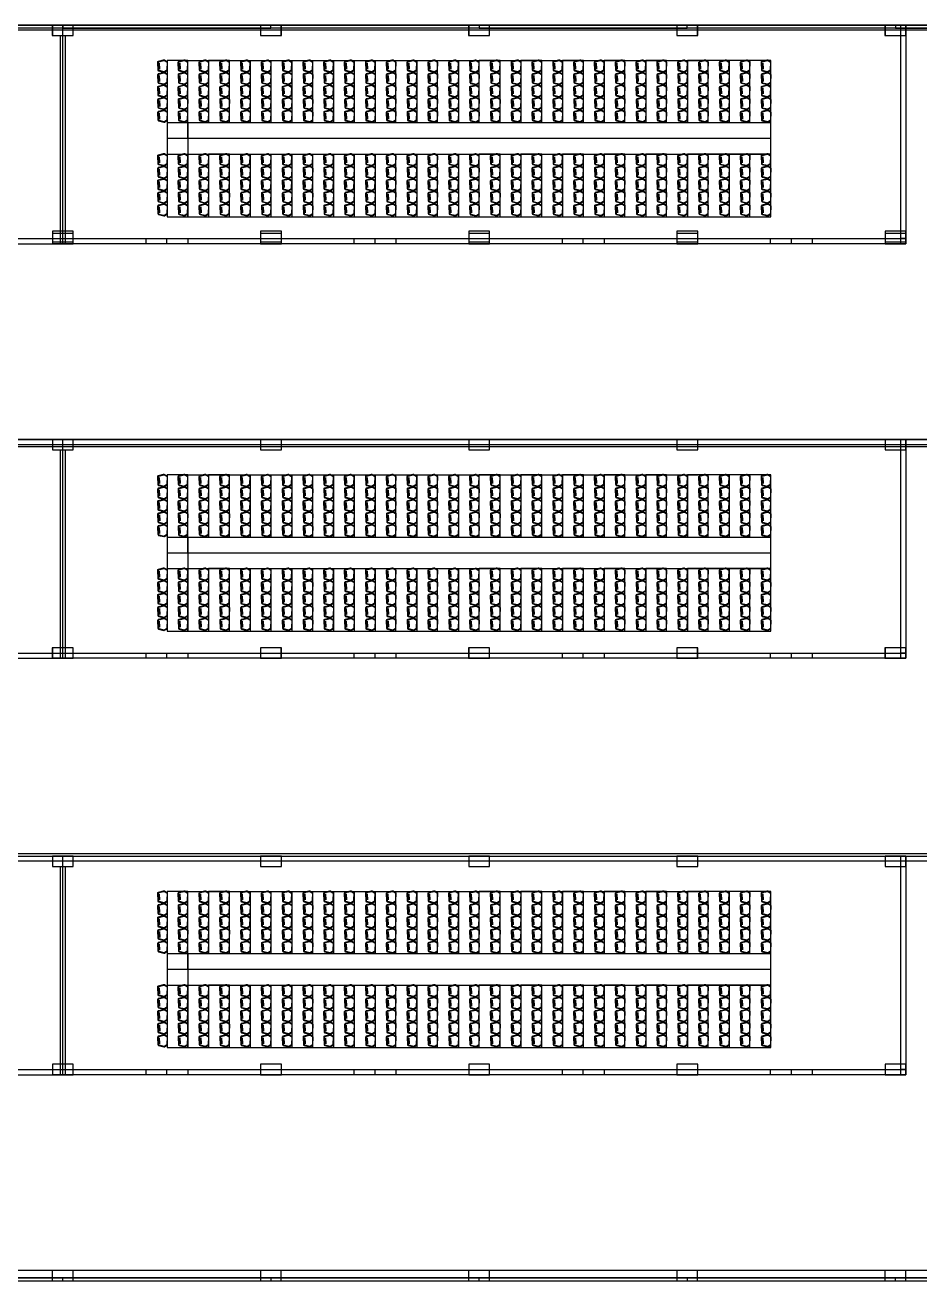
# Model space of a CAD drawing. Header units: millimetres. Extents: x 332 to 5606, y 276 to 1426.
# Drawn here: x 1160.1 to 1203.1, y 837.6 to 897.9 of the extents above; entities that cross this region are included whole.
import ezdxf

# ---------------------------------------------------------------- set-up
doc = ezdxf.new("R2010")
doc.units = ezdxf.units.MM

# ---------------------------------------------------------------- blocks, each defined once
blk = doc.blocks.new('Cadeira-Auditório-P1')
blk.add_line((0, 0.085), (-0.186, 0.085))
for points in [[(-0.235, 0.048), (-0.297, -0.195, 0.19305), (-0.292, -0.232), (-0.235, -0.334, 0.271204), (-0.191, -0.36), (0, -0.36)], [(-0.206, 0.04), (-0.268, -0.203, 0.19305), (-0.266, -0.217), (-0.186, -0.36, 0.221086)], [(0, 0.085), (-0.186, 0.085, 0.342369), (-0.235, 0.048)], [(0, 0.055), (-0.186, 0.055, 0.342369), (-0.206, 0.04, 0.342369)], [(0, 0.085), (0.187, 0.085, -0.342369), (0.235, 0.048)], [(0, 0.055), (0.187, 0.055, -0.342369), (0.206, 0.04, -0.342369)], [(0.235, 0.048), (0.298, -0.195, -0.19305), (0.293, -0.232), (0.236, -0.334, -0.271204), (0.192, -0.36), (0, -0.36)], [(0.206, 0.04), (0.269, -0.203, -0.19305), (0.267, -0.217), (0.187, -0.36, -0.271204)]]:
    blk.add_lwpolyline(points, format="xyb")
for points in [[(-0.145, 0), (0.142, 0)], [(-0.008, 0), (-0.145, 0)]]:
    blk.add_lwpolyline(points)

msp = doc.modelspace()

# ---------------------------------------------------------------- linework, layer by layer
for p, q in [((1222.057, 897.865), (1101.757, 897.865)), ((1221.907, 897.715), (1101.907, 897.715)), ((1151.907, 897.865), (1161.907, 897.865)), ((1162.407, 897.865), (1161.407, 897.865)), ((1161.407, 897.865), (1161.407, 897.365)), ((1161.407, 897.365), (1162.407, 897.365)), ((1162.414, 897.865), (1161.414, 897.865)), ((1161.414, 897.865), (1161.414, 897.365)), ((1161.414, 897.365), (1162.414, 897.365)), ((1161.907, 897.865), (1161.907, 897.715)), ((1161.907, 897.715), (1171.907, 897.715)), ((1162.407, 897.365), (1162.407, 897.865)), ((1162.414, 897.365), (1162.414, 897.865)), ((1172.407, 897.865), (1171.407, 897.865)), ((1171.407, 897.865), (1171.407, 897.365)), ((1171.407, 897.365), (1172.407, 897.365)), ((1172.414, 897.865), (1171.414, 897.865)), ((1171.414, 897.865), (1171.414, 897.365)), ((1171.414, 897.365), (1172.414, 897.365)), ((1171.907, 897.715), (1171.907, 897.865)), ((1171.907, 897.865), (1181.907, 897.865)), ((1172.407, 897.365), (1172.407, 897.865)), ((1172.414, 897.365), (1172.414, 897.865)), ((1182.407, 897.865), (1181.407, 897.865)), ((1181.407, 897.865), (1181.407, 897.365)), ((1181.407, 897.365), (1182.407, 897.365)), ((1182.414, 897.865), (1181.414, 897.865)), ((1181.414, 897.865), (1181.414, 897.365)), ((1181.414, 897.365), (1182.414, 897.365)), ((1181.907, 897.865), (1181.907, 897.715)), ((1181.907, 897.715), (1191.907, 897.715)), ((1182.407, 897.365), (1182.407, 897.865)), ((1182.414, 897.365), (1182.414, 897.865)), ((1192.407, 897.865), (1191.407, 897.865)), ((1191.407, 897.865), (1191.407, 897.365)), ((1191.407, 897.365), (1192.407, 897.365)), ((1192.414, 897.865), (1191.414, 897.865)), ((1191.414, 897.865), (1191.414, 897.365)), ((1191.414, 897.365), (1192.414, 897.365)), ((1191.907, 897.715), (1191.907, 897.865)), ((1191.907, 897.865), (1201.907, 897.865)), ((1192.407, 897.365), (1192.407, 897.865)), ((1192.414, 897.365), (1192.414, 897.865)), ((1202.407, 897.865), (1201.407, 897.865)), ((1201.407, 897.865), (1201.407, 897.365)), ((1201.407, 897.365), (1202.407, 897.365)), ((1202.414, 897.865), (1201.414, 897.865)), ((1201.414, 897.865), (1201.414, 897.365)), ((1201.414, 897.365), (1202.414, 897.365)), ((1201.907, 897.865), (1201.907, 897.715)), ((1201.907, 897.715), (1211.907, 897.715)), ((1202.407, 897.365), (1202.407, 897.865)), ((1202.414, 897.365), (1202.414, 897.865)), ((1162.414, 887.965), (1161.414, 887.965)), ((1161.414, 887.965), (1161.414, 887.465)), ((1162.414, 887.865), (1161.414, 887.865)), ((1161.414, 887.865), (1161.414, 887.365)), ((1162.414, 887.465), (1162.414, 887.965)), ((1162.414, 887.365), (1162.414, 887.865)), ((1172.414, 887.965), (1171.414, 887.965)), ((1171.414, 887.965), (1171.414, 887.465)), ((1172.414, 887.865), (1171.414, 887.865)), ((1171.414, 887.865), (1171.414, 887.365)), ((1172.414, 887.465), (1172.414, 887.965)), ((1172.414, 887.365), (1172.414, 887.865)), ((1182.414, 887.965), (1181.414, 887.965)), ((1181.414, 887.965), (1181.414, 887.465)), ((1182.414, 887.865), (1181.414, 887.865)), ((1181.414, 887.865), (1181.414, 887.365)), ((1182.414, 887.465), (1182.414, 887.965)), ((1182.414, 887.365), (1182.414, 887.865)), ((1192.414, 887.965), (1191.414, 887.965)), ((1191.414, 887.965), (1191.414, 887.465)), ((1192.414, 887.865), (1191.414, 887.865)), ((1191.414, 887.865), (1191.414, 887.365)), ((1192.414, 887.465), (1192.414, 887.965)), ((1192.414, 887.365), (1192.414, 887.865)), ((1202.414, 887.965), (1201.414, 887.965)), ((1201.414, 887.965), (1201.414, 887.465)), ((1202.414, 887.865), (1201.414, 887.865)), ((1201.414, 887.865), (1201.414, 887.365)), ((1202.414, 887.465), (1202.414, 887.965)), ((1202.414, 887.365), (1202.414, 887.865)), ((1161.414, 887.465), (1162.414, 887.465)), ((1161.414, 887.365), (1162.414, 887.365)), ((1171.414, 887.465), (1172.414, 887.465)), ((1171.414, 887.365), (1172.414, 887.365)), ((1181.414, 887.465), (1182.414, 887.465)), ((1181.414, 887.365), (1182.414, 887.365)), ((1191.414, 887.465), (1192.414, 887.465)), ((1191.414, 887.365), (1192.414, 887.365)), ((1201.414, 887.465), (1202.414, 887.465)), ((1201.414, 887.365), (1202.414, 887.365)), ((1162.414, 877.965), (1161.414, 877.965)), ((1161.414, 877.965), (1161.414, 877.465)), ((1162.414, 877.965), (1161.414, 877.965)), ((1161.414, 877.965), (1161.414, 877.465)), ((1161.414, 877.465), (1162.414, 877.465)), ((1161.414, 877.465), (1162.414, 877.465)), ((1162.414, 877.465), (1162.414, 877.965)), ((1162.414, 877.465), (1162.414, 877.965)), ((1172.414, 877.965), (1171.414, 877.965)), ((1171.414, 877.965), (1171.414, 877.465)), ((1172.414, 877.965), (1171.414, 877.965)), ((1171.414, 877.965), (1171.414, 877.465)), ((1171.414, 877.465), (1172.414, 877.465)), ((1171.414, 877.465), (1172.414, 877.465)), ((1172.414, 877.465), (1172.414, 877.965)), ((1172.414, 877.465), (1172.414, 877.965)), ((1182.414, 877.965), (1181.414, 877.965)), ((1181.414, 877.965), (1181.414, 877.465)), ((1182.414, 877.965), (1181.414, 877.965)), ((1181.414, 877.965), (1181.414, 877.465)), ((1181.414, 877.465), (1182.414, 877.465)), ((1181.414, 877.465), (1182.414, 877.465)), ((1182.414, 877.465), (1182.414, 877.965)), ((1182.414, 877.465), (1182.414, 877.965)), ((1192.414, 877.965), (1191.414, 877.965)), ((1191.414, 877.965), (1191.414, 877.465)), ((1192.414, 877.965), (1191.414, 877.965)), ((1191.414, 877.965), (1191.414, 877.465)), ((1191.414, 877.465), (1192.414, 877.465)), ((1191.414, 877.465), (1192.414, 877.465)), ((1192.414, 877.465), (1192.414, 877.965)), ((1192.414, 877.465), (1192.414, 877.965)), ((1202.414, 877.965), (1201.414, 877.965)), ((1201.414, 877.965), (1201.414, 877.465)), ((1202.414, 877.965), (1201.414, 877.965)), ((1201.414, 877.965), (1201.414, 877.465)), ((1201.414, 877.465), (1202.414, 877.465)), ((1201.414, 877.465), (1202.414, 877.465)), ((1202.414, 877.465), (1202.414, 877.965)), ((1202.414, 877.465), (1202.414, 877.965)), ((1162.407, 867.965), (1161.407, 867.965)), ((1161.407, 867.965), (1161.407, 867.465)), ((1162.414, 867.965), (1161.414, 867.965)), ((1161.414, 867.965), (1161.414, 867.465)), ((1162.407, 867.465), (1162.407, 867.965)), ((1162.414, 867.465), (1162.414, 867.965)), ((1172.407, 867.965), (1171.407, 867.965)), ((1171.407, 867.965), (1171.407, 867.465)), ((1172.414, 867.965), (1171.414, 867.965)), ((1171.414, 867.965), (1171.414, 867.465)), ((1172.407, 867.465), (1172.407, 867.965)), ((1172.414, 867.465), (1172.414, 867.965)), ((1182.407, 867.965), (1181.407, 867.965)), ((1181.407, 867.965), (1181.407, 867.465)), ((1182.414, 867.965), (1181.414, 867.965)), ((1181.414, 867.965), (1181.414, 867.465)), ((1182.407, 867.465), (1182.407, 867.965)), ((1182.414, 867.465), (1182.414, 867.965)), ((1192.407, 867.965), (1191.407, 867.965)), ((1191.407, 867.965), (1191.407, 867.465)), ((1192.414, 867.965), (1191.414, 867.965)), ((1191.414, 867.965), (1191.414, 867.465)), ((1192.407, 867.465), (1192.407, 867.965)), ((1192.414, 867.465), (1192.414, 867.965)), ((1202.407, 867.965), (1201.407, 867.965)), ((1201.407, 867.965), (1201.407, 867.465)), ((1202.414, 867.965), (1201.414, 867.965)), ((1201.414, 867.965), (1201.414, 867.465)), ((1202.407, 867.465), (1202.407, 867.965)), ((1202.414, 867.465), (1202.414, 867.965)), ((1161.407, 867.465), (1162.407, 867.465)), ((1161.414, 867.465), (1162.414, 867.465)), ((1171.407, 867.465), (1172.407, 867.465)), ((1171.414, 867.465), (1172.414, 867.465)), ((1181.407, 867.465), (1182.407, 867.465)), ((1181.414, 867.465), (1182.414, 867.465)), ((1191.407, 867.465), (1192.407, 867.465)), ((1191.414, 867.465), (1192.414, 867.465)), ((1201.407, 867.465), (1202.407, 867.465)), ((1201.414, 867.465), (1202.414, 867.465)), ((1162.414, 857.965), (1161.414, 857.965)), ((1161.414, 857.965), (1161.414, 857.465)), ((1162.414, 857.465), (1162.414, 857.965)), ((1172.414, 857.965), (1171.414, 857.965)), ((1171.414, 857.965), (1171.414, 857.465)), ((1172.414, 857.465), (1172.414, 857.965)), ((1182.414, 857.965), (1181.414, 857.965)), ((1181.414, 857.965), (1181.414, 857.465)), ((1182.414, 857.465), (1182.414, 857.965)), ((1192.414, 857.965), (1191.414, 857.965)), ((1191.414, 857.965), (1191.414, 857.465)), ((1192.414, 857.465), (1192.414, 857.965)), ((1202.414, 857.965), (1201.414, 857.965)), ((1201.414, 857.965), (1201.414, 857.465)), ((1202.414, 857.465), (1202.414, 857.965)), ((1161.414, 857.465), (1162.414, 857.465)), ((1171.414, 857.465), (1172.414, 857.465)), ((1181.414, 857.465), (1182.414, 857.465)), ((1191.414, 857.465), (1192.414, 857.465)), ((1201.414, 857.465), (1202.414, 857.465)), ((1162.414, 847.965), (1161.414, 847.965)), ((1161.414, 847.965), (1161.414, 847.465)), ((1162.414, 847.465), (1162.414, 847.965)), ((1172.414, 847.965), (1171.414, 847.965)), ((1171.414, 847.965), (1171.414, 847.465)), ((1172.414, 847.465), (1172.414, 847.965)), ((1182.414, 847.965), (1181.414, 847.965)), ((1181.414, 847.965), (1181.414, 847.465)), ((1182.414, 847.465), (1182.414, 847.965)), ((1192.414, 847.965), (1191.414, 847.965)), ((1191.414, 847.965), (1191.414, 847.465)), ((1192.414, 847.465), (1192.414, 847.965)), ((1202.414, 847.965), (1201.414, 847.965)), ((1201.414, 847.965), (1201.414, 847.465)), ((1202.414, 847.465), (1202.414, 847.965)), ((1161.414, 847.465), (1162.414, 847.465)), ((1171.414, 847.465), (1172.414, 847.465)), ((1181.414, 847.465), (1182.414, 847.465)), ((1191.414, 847.465), (1192.414, 847.465)), ((1201.414, 847.465), (1202.414, 847.465)), ((1101.907, 837.715), (1221.907, 837.715)), ((1162.407, 838.065), (1161.407, 838.065)), ((1161.407, 838.065), (1161.407, 837.565)), ((1161.907, 837.565), (1161.907, 837.715)), ((1161.907, 837.715), (1171.907, 837.715)), ((1162.407, 837.565), (1162.407, 838.065)), ((1172.407, 838.065), (1171.407, 838.065)), ((1171.407, 838.065), (1171.407, 837.565)), ((1171.907, 837.715), (1171.907, 837.565)), ((1172.407, 837.565), (1172.407, 838.065)), ((1182.407, 838.065), (1181.407, 838.065)), ((1181.407, 838.065), (1181.407, 837.565)), ((1181.907, 837.565), (1181.907, 837.715)), ((1181.907, 837.715), (1191.907, 837.715)), ((1182.407, 837.565), (1182.407, 838.065)), ((1192.407, 838.065), (1191.407, 838.065)), ((1191.407, 838.065), (1191.407, 837.565)), ((1191.907, 837.715), (1191.907, 837.565)), ((1192.407, 837.565), (1192.407, 838.065)), ((1202.407, 838.065), (1201.407, 838.065)), ((1201.407, 838.065), (1201.407, 837.565)), ((1201.907, 837.565), (1201.907, 837.715)), ((1201.907, 837.715), (1211.907, 837.715)), ((1202.407, 837.565), (1202.407, 838.065)), ((1101.757, 837.565), (1222.057, 837.565)), ((1151.907, 837.565), (1161.907, 837.565)), ((1161.407, 837.565), (1162.407, 837.565)), ((1171.407, 837.565), (1172.407, 837.565)), ((1171.907, 837.565), (1181.907, 837.565)), ((1181.407, 837.565), (1182.407, 837.565)), ((1191.407, 837.565), (1192.407, 837.565)), ((1191.907, 837.565), (1201.907, 837.565)), ((1201.407, 837.565), (1202.407, 837.565))]:
    msp.add_line(p, q)
at = {"color": 1}
for p, q in [((1211.414, 897.615), (1104.757, 897.615)), ((1161.794, 887.365), (1161.794, 897.365)), ((1161.914, 887.365), (1161.914, 897.865)), ((1162.034, 887.365), (1162.034, 897.365)), ((1202.164, 887.365), (1202.164, 897.865)), ((1202.414, 897.865), (1202.414, 887.365)), ((1121.414, 887.615), (1202.414, 887.615)), ((1121.414, 887.365), (1162.414, 887.365)), ((1202.414, 887.365), (1161.414, 887.365)), ((1161.914, 887.365), (1161.794, 887.365)), ((1161.914, 887.365), (1162.034, 887.365)), ((1202.414, 887.615), (1202.164, 887.615)), ((1211.414, 877.715), (1104.757, 877.715)), ((1161.794, 867.465), (1161.794, 877.465)), ((1161.914, 867.465), (1161.914, 877.965)), ((1162.034, 867.465), (1162.034, 877.465)), ((1202.164, 867.465), (1202.164, 877.965)), ((1202.414, 877.965), (1202.414, 867.465)), ((1121.414, 867.715), (1202.414, 867.715)), ((1121.414, 867.465), (1162.414, 867.465)), ((1202.414, 867.465), (1161.414, 867.465)), ((1161.914, 867.465), (1161.794, 867.465)), ((1161.914, 867.465), (1162.034, 867.465)), ((1202.414, 867.715), (1202.164, 867.715)), ((1211.414, 857.715), (1104.757, 857.715)), ((1161.914, 847.465), (1161.914, 857.965)), ((1202.164, 847.465), (1202.164, 857.965)), ((1202.414, 857.965), (1202.414, 847.465)), ((1161.794, 847.465), (1161.794, 857.465)), ((1162.034, 847.465), (1162.034, 857.465)), ((1121.414, 847.715), (1202.414, 847.715)), ((1121.414, 847.465), (1162.414, 847.465)), ((1202.414, 847.465), (1161.414, 847.465)), ((1161.914, 847.465), (1161.794, 847.465)), ((1161.914, 847.465), (1162.034, 847.465)), ((1202.414, 847.715), (1202.164, 847.715))]:
    msp.add_line(p, q, dxfattribs=at)
at = {"color": 3}
for p, q in [((1167.918, 896.166), (1166.918, 896.166)), ((1166.918, 896.166), (1166.918, 893.166)), ((1167.918, 893.166), (1167.918, 896.166)), ((1167.918, 896.166), (1192.418, 896.166)), ((1169.918, 896.166), (1168.918, 896.166)), ((1168.918, 896.166), (1168.918, 893.166)), ((1169.918, 893.166), (1169.918, 896.166)), ((1170.918, 896.166), (1170.918, 893.166)), ((1171.918, 893.166), (1171.918, 896.166)), ((1172.918, 896.166), (1172.918, 893.166)), ((1173.918, 893.166), (1173.918, 896.166)), ((1174.918, 896.166), (1174.918, 893.166)), ((1175.918, 893.166), (1175.918, 896.166)), ((1176.918, 896.166), (1176.918, 893.166)), ((1177.918, 893.166), (1177.918, 896.166)), ((1178.918, 896.166), (1178.918, 893.166)), ((1179.918, 893.166), (1179.918, 896.166)), ((1180.918, 896.166), (1180.918, 893.166)), ((1182.918, 896.166), (1181.918, 896.166)), ((1181.918, 893.166), (1181.918, 896.166)), ((1182.918, 893.166), (1182.918, 896.166)), ((1184.918, 896.166), (1183.918, 896.166)), ((1183.918, 896.166), (1183.918, 893.166)), ((1184.918, 893.166), (1184.918, 896.166)), ((1186.918, 896.166), (1185.918, 896.166)), ((1185.918, 896.166), (1185.918, 893.166)), ((1186.918, 893.166), (1186.918, 896.166)), ((1188.918, 896.166), (1187.918, 896.166)), ((1187.918, 896.166), (1187.918, 893.166)), ((1188.918, 893.166), (1188.918, 896.166)), ((1190.918, 896.166), (1189.918, 896.166)), ((1189.918, 896.166), (1189.918, 893.166)), ((1190.918, 893.166), (1190.918, 896.166)), ((1192.918, 896.166), (1191.918, 896.166)), ((1191.918, 896.166), (1191.918, 893.166)), ((1195.918, 896.166), (1192.418, 896.166)), ((1192.918, 893.166), (1192.918, 896.166)), ((1194.918, 896.166), (1193.918, 896.166)), ((1193.918, 896.166), (1193.918, 893.166)), ((1194.918, 893.166), (1194.918, 896.166)), ((1195.918, 893.166), (1195.918, 896.166)), ((1195.918, 893.166), (1166.918, 893.166)), ((1166.918, 893.166), (1166.918, 892.416)), ((1167.918, 892.416), (1167.918, 893.166)), ((1167.918, 893.166), (1167.918, 891.666)), ((1183.918, 893.166), (1182.918, 893.166)), ((1185.918, 893.166), (1184.918, 893.166)), ((1187.918, 893.166), (1186.918, 893.166)), ((1189.918, 893.166), (1188.918, 893.166)), ((1191.918, 893.166), (1190.918, 893.166)), ((1193.918, 893.166), (1192.918, 893.166)), ((1195.918, 893.166), (1194.918, 893.166)), ((1195.918, 892.416), (1195.918, 893.166)), ((1195.918, 892.416), (1166.918, 892.416)), ((1166.918, 892.416), (1166.918, 891.666)), ((1167.918, 892.416), (1167.918, 891.666)), ((1195.918, 891.666), (1195.918, 892.416)), ((1166.918, 891.666), (1192.418, 891.666)), ((1166.918, 891.666), (1166.918, 888.666)), ((1167.918, 891.666), (1167.918, 888.666)), ((1167.918, 891.666), (1195.918, 891.666)), ((1167.918, 888.666), (1167.918, 891.666)), ((1168.918, 891.666), (1168.918, 888.666)), ((1169.918, 891.666), (1168.918, 891.666)), ((1168.918, 891.666), (1168.918, 888.666)), ((1169.918, 888.666), (1169.918, 891.666)), ((1169.918, 888.666), (1169.918, 891.666)), ((1170.918, 891.666), (1170.918, 888.666)), ((1170.918, 891.666), (1170.918, 888.666)), ((1171.918, 888.666), (1171.918, 891.666)), ((1171.918, 888.666), (1171.918, 891.666)), ((1172.918, 891.666), (1172.918, 888.666)), ((1172.918, 891.666), (1172.918, 888.666)), ((1173.918, 888.666), (1173.918, 891.666)), ((1173.918, 888.666), (1173.918, 891.666)), ((1174.918, 891.666), (1174.918, 888.666)), ((1174.918, 891.666), (1174.918, 888.666)), ((1175.918, 888.666), (1175.918, 891.666)), ((1175.918, 888.666), (1175.918, 891.666)), ((1176.918, 891.666), (1176.918, 888.666)), ((1176.918, 891.666), (1176.918, 888.666)), ((1177.918, 888.666), (1177.918, 891.666)), ((1177.918, 888.666), (1177.918, 891.666)), ((1178.918, 891.666), (1178.918, 888.666)), ((1178.918, 891.666), (1178.918, 888.666)), ((1179.918, 888.666), (1179.918, 891.666)), ((1179.918, 888.666), (1179.918, 891.666)), ((1180.918, 891.666), (1180.918, 888.666)), ((1180.918, 891.666), (1180.918, 888.666)), ((1181.918, 888.666), (1181.918, 891.666)), ((1182.918, 891.666), (1181.918, 891.666)), ((1181.918, 888.666), (1181.918, 891.666)), ((1182.918, 888.666), (1182.918, 891.666)), ((1182.918, 888.666), (1182.918, 891.666)), ((1183.918, 891.666), (1183.918, 888.666)), ((1184.918, 891.666), (1183.918, 891.666)), ((1183.918, 891.666), (1183.918, 888.666)), ((1184.918, 888.666), (1184.918, 891.666)), ((1184.918, 888.666), (1184.918, 891.666)), ((1185.918, 891.666), (1185.918, 888.666)), ((1186.918, 891.666), (1185.918, 891.666)), ((1185.918, 891.666), (1185.918, 888.666)), ((1186.918, 888.666), (1186.918, 891.666)), ((1186.918, 888.666), (1186.918, 891.666)), ((1187.918, 891.666), (1187.918, 888.666)), ((1188.918, 891.666), (1187.918, 891.666)), ((1187.918, 891.666), (1187.918, 888.666)), ((1188.918, 888.666), (1188.918, 891.666)), ((1188.918, 888.666), (1188.918, 891.666)), ((1189.918, 891.666), (1189.918, 888.666)), ((1190.918, 891.666), (1189.918, 891.666)), ((1189.918, 891.666), (1189.918, 888.666)), ((1190.918, 888.666), (1190.918, 891.666)), ((1190.918, 888.666), (1190.918, 891.666)), ((1191.918, 891.666), (1191.918, 888.666)), ((1192.918, 891.666), (1191.918, 891.666)), ((1191.918, 891.666), (1191.918, 888.666)), ((1195.918, 891.666), (1192.418, 891.666)), ((1192.918, 888.666), (1192.918, 891.666)), ((1192.918, 888.666), (1192.918, 891.666)), ((1193.918, 891.666), (1193.918, 888.666)), ((1194.918, 891.666), (1193.918, 891.666)), ((1193.918, 891.666), (1193.918, 888.666)), ((1194.918, 888.666), (1194.918, 891.666)), ((1194.918, 888.666), (1194.918, 891.666)), ((1195.918, 888.666), (1195.918, 891.666)), ((1195.918, 888.666), (1195.918, 891.666)), ((1166.918, 888.666), (1167.918, 888.666)), ((1167.918, 888.666), (1192.418, 888.666)), ((1192.418, 888.666), (1195.918, 888.666)), ((1165.914, 887.365), (1165.914, 887.615)), ((1165.914, 887.615), (1166.914, 887.615)), ((1166.914, 887.365), (1165.914, 887.365)), ((1166.914, 887.365), (1166.914, 887.615)), ((1166.914, 887.615), (1167.914, 887.615)), ((1167.914, 887.365), (1166.914, 887.365)), ((1167.914, 887.615), (1167.914, 887.365)), ((1175.914, 887.365), (1175.914, 887.615)), ((1175.914, 887.615), (1176.914, 887.615)), ((1176.914, 887.365), (1175.914, 887.365)), ((1176.914, 887.365), (1176.914, 887.615)), ((1176.914, 887.615), (1177.914, 887.615)), ((1177.914, 887.365), (1176.914, 887.365)), ((1177.914, 887.615), (1177.914, 887.365)), ((1185.914, 887.365), (1185.914, 887.615)), ((1185.914, 887.615), (1186.914, 887.615)), ((1186.914, 887.365), (1185.914, 887.365)), ((1186.914, 887.365), (1186.914, 887.615)), ((1186.914, 887.615), (1187.914, 887.615)), ((1187.914, 887.365), (1186.914, 887.365)), ((1187.914, 887.615), (1187.914, 887.365)), ((1195.914, 887.365), (1195.914, 887.615)), ((1195.914, 887.615), (1196.914, 887.615)), ((1196.914, 887.365), (1195.914, 887.365)), ((1196.914, 887.365), (1196.914, 887.615)), ((1196.914, 887.615), (1197.914, 887.615)), ((1197.914, 887.365), (1196.914, 887.365)), ((1197.914, 887.615), (1197.914, 887.365)), ((1167.918, 876.266), (1166.918, 876.266)), ((1166.918, 876.266), (1166.918, 873.266)), ((1167.918, 873.266), (1167.918, 876.266)), ((1167.918, 876.266), (1192.418, 876.266)), ((1169.918, 876.266), (1168.918, 876.266)), ((1168.918, 876.266), (1168.918, 873.266)), ((1169.918, 873.266), (1169.918, 876.266)), ((1170.918, 876.266), (1170.918, 873.266)), ((1171.918, 873.266), (1171.918, 876.266)), ((1172.918, 876.266), (1172.918, 873.266)), ((1173.918, 873.266), (1173.918, 876.266)), ((1174.918, 876.266), (1174.918, 873.266)), ((1175.918, 873.266), (1175.918, 876.266)), ((1176.918, 876.266), (1176.918, 873.266)), ((1177.918, 873.266), (1177.918, 876.266)), ((1178.918, 876.266), (1178.918, 873.266)), ((1179.918, 873.266), (1179.918, 876.266)), ((1180.918, 876.266), (1180.918, 873.266)), ((1182.918, 876.266), (1181.918, 876.266)), ((1181.918, 873.266), (1181.918, 876.266)), ((1182.918, 873.266), (1182.918, 876.266)), ((1184.918, 876.266), (1183.918, 876.266)), ((1183.918, 876.266), (1183.918, 873.266)), ((1184.918, 873.266), (1184.918, 876.266)), ((1186.918, 876.266), (1185.918, 876.266)), ((1185.918, 876.266), (1185.918, 873.266)), ((1186.918, 873.266), (1186.918, 876.266)), ((1188.918, 876.266), (1187.918, 876.266)), ((1187.918, 876.266), (1187.918, 873.266)), ((1188.918, 873.266), (1188.918, 876.266)), ((1190.918, 876.266), (1189.918, 876.266)), ((1189.918, 876.266), (1189.918, 873.266)), ((1190.918, 873.266), (1190.918, 876.266)), ((1192.918, 876.266), (1191.918, 876.266)), ((1191.918, 876.266), (1191.918, 873.266)), ((1195.918, 876.266), (1192.418, 876.266)), ((1192.918, 873.266), (1192.918, 876.266)), ((1194.918, 876.266), (1193.918, 876.266)), ((1193.918, 876.266), (1193.918, 873.266)), ((1194.918, 873.266), (1194.918, 876.266)), ((1195.918, 873.266), (1195.918, 876.266)), ((1195.918, 873.266), (1166.918, 873.266)), ((1166.918, 873.266), (1166.918, 872.516)), ((1167.918, 872.516), (1167.918, 873.266)), ((1167.918, 873.266), (1167.918, 871.766)), ((1183.918, 873.266), (1182.918, 873.266)), ((1185.918, 873.266), (1184.918, 873.266)), ((1187.918, 873.266), (1186.918, 873.266)), ((1189.918, 873.266), (1188.918, 873.266)), ((1191.918, 873.266), (1190.918, 873.266)), ((1193.918, 873.266), (1192.918, 873.266)), ((1195.918, 873.266), (1194.918, 873.266)), ((1195.918, 872.516), (1195.918, 873.266)), ((1195.918, 872.516), (1166.918, 872.516)), ((1166.918, 872.516), (1166.918, 871.766)), ((1167.918, 872.516), (1167.918, 871.766)), ((1195.918, 871.766), (1195.918, 872.516)), ((1166.918, 871.766), (1192.418, 871.766)), ((1166.918, 871.766), (1166.918, 868.766)), ((1167.918, 871.766), (1167.918, 868.766)), ((1167.918, 871.766), (1195.918, 871.766)), ((1167.918, 868.766), (1167.918, 871.766)), ((1168.918, 871.766), (1168.918, 868.766)), ((1169.918, 871.766), (1168.918, 871.766)), ((1168.918, 871.766), (1168.918, 868.766)), ((1169.918, 868.766), (1169.918, 871.766)), ((1169.918, 868.766), (1169.918, 871.766)), ((1170.918, 871.766), (1170.918, 868.766)), ((1170.918, 871.766), (1170.918, 868.766)), ((1171.918, 868.766), (1171.918, 871.766)), ((1171.918, 868.766), (1171.918, 871.766)), ((1172.918, 871.766), (1172.918, 868.766)), ((1172.918, 871.766), (1172.918, 868.766)), ((1173.918, 868.766), (1173.918, 871.766)), ((1173.918, 868.766), (1173.918, 871.766)), ((1174.918, 871.766), (1174.918, 868.766)), ((1174.918, 871.766), (1174.918, 868.766)), ((1175.918, 868.766), (1175.918, 871.766)), ((1175.918, 868.766), (1175.918, 871.766)), ((1176.918, 871.766), (1176.918, 868.766)), ((1176.918, 871.766), (1176.918, 868.766)), ((1177.918, 868.766), (1177.918, 871.766)), ((1177.918, 868.766), (1177.918, 871.766)), ((1178.918, 871.766), (1178.918, 868.766)), ((1178.918, 871.766), (1178.918, 868.766)), ((1179.918, 868.766), (1179.918, 871.766)), ((1179.918, 868.766), (1179.918, 871.766)), ((1180.918, 871.766), (1180.918, 868.766)), ((1180.918, 871.766), (1180.918, 868.766)), ((1181.918, 868.766), (1181.918, 871.766)), ((1182.918, 871.766), (1181.918, 871.766)), ((1181.918, 868.766), (1181.918, 871.766)), ((1182.918, 868.766), (1182.918, 871.766)), ((1182.918, 868.766), (1182.918, 871.766)), ((1183.918, 871.766), (1183.918, 868.766)), ((1184.918, 871.766), (1183.918, 871.766)), ((1183.918, 871.766), (1183.918, 868.766)), ((1184.918, 868.766), (1184.918, 871.766)), ((1184.918, 868.766), (1184.918, 871.766)), ((1185.918, 871.766), (1185.918, 868.766)), ((1186.918, 871.766), (1185.918, 871.766)), ((1185.918, 871.766), (1185.918, 868.766)), ((1186.918, 868.766), (1186.918, 871.766)), ((1186.918, 868.766), (1186.918, 871.766)), ((1187.918, 871.766), (1187.918, 868.766)), ((1188.918, 871.766), (1187.918, 871.766)), ((1187.918, 871.766), (1187.918, 868.766)), ((1188.918, 868.766), (1188.918, 871.766)), ((1188.918, 868.766), (1188.918, 871.766)), ((1189.918, 871.766), (1189.918, 868.766)), ((1190.918, 871.766), (1189.918, 871.766)), ((1189.918, 871.766), (1189.918, 868.766)), ((1190.918, 868.766), (1190.918, 871.766)), ((1190.918, 868.766), (1190.918, 871.766)), ((1191.918, 871.766), (1191.918, 868.766)), ((1192.918, 871.766), (1191.918, 871.766)), ((1191.918, 871.766), (1191.918, 868.766)), ((1195.918, 871.766), (1192.418, 871.766)), ((1192.918, 868.766), (1192.918, 871.766)), ((1192.918, 868.766), (1192.918, 871.766)), ((1193.918, 871.766), (1193.918, 868.766)), ((1194.918, 871.766), (1193.918, 871.766)), ((1193.918, 871.766), (1193.918, 868.766)), ((1194.918, 868.766), (1194.918, 871.766)), ((1194.918, 868.766), (1194.918, 871.766)), ((1195.918, 868.766), (1195.918, 871.766)), ((1195.918, 868.766), (1195.918, 871.766)), ((1166.918, 868.766), (1167.918, 868.766)), ((1167.918, 868.766), (1192.418, 868.766)), ((1192.418, 868.766), (1195.918, 868.766)), ((1165.914, 867.465), (1165.914, 867.715)), ((1165.914, 867.715), (1166.914, 867.715)), ((1166.914, 867.465), (1165.914, 867.465)), ((1166.914, 867.465), (1166.914, 867.715)), ((1166.914, 867.715), (1167.914, 867.715)), ((1167.914, 867.465), (1166.914, 867.465)), ((1167.914, 867.715), (1167.914, 867.465)), ((1175.914, 867.465), (1175.914, 867.715)), ((1175.914, 867.715), (1176.914, 867.715)), ((1176.914, 867.465), (1175.914, 867.465)), ((1176.914, 867.465), (1176.914, 867.715)), ((1176.914, 867.715), (1177.914, 867.715)), ((1177.914, 867.465), (1176.914, 867.465)), ((1177.914, 867.715), (1177.914, 867.465)), ((1185.914, 867.465), (1185.914, 867.715)), ((1185.914, 867.715), (1186.914, 867.715)), ((1186.914, 867.465), (1185.914, 867.465)), ((1186.914, 867.465), (1186.914, 867.715)), ((1186.914, 867.715), (1187.914, 867.715)), ((1187.914, 867.465), (1186.914, 867.465)), ((1187.914, 867.715), (1187.914, 867.465)), ((1195.914, 867.465), (1195.914, 867.715)), ((1195.914, 867.715), (1196.914, 867.715)), ((1196.914, 867.465), (1195.914, 867.465)), ((1196.914, 867.465), (1196.914, 867.715)), ((1196.914, 867.715), (1197.914, 867.715)), ((1197.914, 867.465), (1196.914, 867.465)), ((1197.914, 867.715), (1197.914, 867.465)), ((1167.918, 856.266), (1166.918, 856.266)), ((1166.918, 856.266), (1166.918, 853.266)), ((1167.918, 853.266), (1167.918, 856.266)), ((1167.918, 856.266), (1192.418, 856.266)), ((1169.918, 856.266), (1168.918, 856.266)), ((1168.918, 856.266), (1168.918, 853.266)), ((1169.918, 853.266), (1169.918, 856.266)), ((1170.918, 856.266), (1170.918, 853.266)), ((1171.918, 853.266), (1171.918, 856.266)), ((1172.918, 856.266), (1172.918, 853.266)), ((1173.918, 853.266), (1173.918, 856.266)), ((1174.918, 856.266), (1174.918, 853.266)), ((1175.918, 853.266), (1175.918, 856.266)), ((1176.918, 856.266), (1176.918, 853.266)), ((1177.918, 853.266), (1177.918, 856.266)), ((1178.918, 856.266), (1178.918, 853.266)), ((1179.918, 853.266), (1179.918, 856.266)), ((1180.918, 856.266), (1180.918, 853.266)), ((1182.918, 856.266), (1181.918, 856.266)), ((1181.918, 853.266), (1181.918, 856.266)), ((1182.918, 853.266), (1182.918, 856.266)), ((1184.918, 856.266), (1183.918, 856.266)), ((1183.918, 856.266), (1183.918, 853.266)), ((1184.918, 853.266), (1184.918, 856.266)), ((1186.918, 856.266), (1185.918, 856.266)), ((1185.918, 856.266), (1185.918, 853.266)), ((1186.918, 853.266), (1186.918, 856.266)), ((1188.918, 856.266), (1187.918, 856.266)), ((1187.918, 856.266), (1187.918, 853.266)), ((1188.918, 853.266), (1188.918, 856.266)), ((1190.918, 856.266), (1189.918, 856.266)), ((1189.918, 856.266), (1189.918, 853.266)), ((1190.918, 853.266), (1190.918, 856.266)), ((1192.918, 856.266), (1191.918, 856.266)), ((1191.918, 856.266), (1191.918, 853.266)), ((1195.918, 856.266), (1192.418, 856.266)), ((1192.918, 853.266), (1192.918, 856.266)), ((1194.918, 856.266), (1193.918, 856.266)), ((1193.918, 856.266), (1193.918, 853.266)), ((1194.918, 853.266), (1194.918, 856.266)), ((1195.918, 853.266), (1195.918, 856.266)), ((1195.918, 853.266), (1166.918, 853.266)), ((1166.918, 853.266), (1166.918, 852.516)), ((1167.918, 852.516), (1167.918, 853.266)), ((1167.918, 853.266), (1167.918, 851.766)), ((1183.918, 853.266), (1182.918, 853.266)), ((1185.918, 853.266), (1184.918, 853.266)), ((1187.918, 853.266), (1186.918, 853.266)), ((1189.918, 853.266), (1188.918, 853.266)), ((1191.918, 853.266), (1190.918, 853.266)), ((1193.918, 853.266), (1192.918, 853.266)), ((1195.918, 853.266), (1194.918, 853.266)), ((1195.918, 852.516), (1195.918, 853.266)), ((1195.918, 852.516), (1166.918, 852.516)), ((1166.918, 852.516), (1166.918, 851.766)), ((1167.918, 852.516), (1167.918, 851.766)), ((1195.918, 851.766), (1195.918, 852.516)), ((1166.918, 851.766), (1192.418, 851.766)), ((1166.918, 851.766), (1166.918, 848.766)), ((1167.918, 851.766), (1167.918, 848.766)), ((1167.918, 851.766), (1195.918, 851.766)), ((1167.918, 848.766), (1167.918, 851.766)), ((1168.918, 851.766), (1168.918, 848.766)), ((1169.918, 851.766), (1168.918, 851.766)), ((1168.918, 851.766), (1168.918, 848.766)), ((1169.918, 848.766), (1169.918, 851.766)), ((1169.918, 848.766), (1169.918, 851.766)), ((1170.918, 851.766), (1170.918, 848.766)), ((1170.918, 851.766), (1170.918, 848.766)), ((1171.918, 848.766), (1171.918, 851.766)), ((1171.918, 848.766), (1171.918, 851.766)), ((1172.918, 851.766), (1172.918, 848.766)), ((1172.918, 851.766), (1172.918, 848.766)), ((1173.918, 848.766), (1173.918, 851.766)), ((1173.918, 848.766), (1173.918, 851.766)), ((1174.918, 851.766), (1174.918, 848.766)), ((1174.918, 851.766), (1174.918, 848.766)), ((1175.918, 848.766), (1175.918, 851.766)), ((1175.918, 848.766), (1175.918, 851.766)), ((1176.918, 851.766), (1176.918, 848.766)), ((1176.918, 851.766), (1176.918, 848.766)), ((1177.918, 848.766), (1177.918, 851.766)), ((1177.918, 848.766), (1177.918, 851.766)), ((1178.918, 851.766), (1178.918, 848.766)), ((1178.918, 851.766), (1178.918, 848.766)), ((1179.918, 848.766), (1179.918, 851.766)), ((1179.918, 848.766), (1179.918, 851.766)), ((1180.918, 851.766), (1180.918, 848.766)), ((1180.918, 851.766), (1180.918, 848.766)), ((1181.918, 848.766), (1181.918, 851.766)), ((1182.918, 851.766), (1181.918, 851.766)), ((1181.918, 848.766), (1181.918, 851.766)), ((1182.918, 848.766), (1182.918, 851.766)), ((1182.918, 848.766), (1182.918, 851.766)), ((1183.918, 851.766), (1183.918, 848.766)), ((1184.918, 851.766), (1183.918, 851.766)), ((1183.918, 851.766), (1183.918, 848.766)), ((1184.918, 848.766), (1184.918, 851.766)), ((1184.918, 848.766), (1184.918, 851.766)), ((1185.918, 851.766), (1185.918, 848.766)), ((1186.918, 851.766), (1185.918, 851.766)), ((1185.918, 851.766), (1185.918, 848.766)), ((1186.918, 848.766), (1186.918, 851.766)), ((1186.918, 848.766), (1186.918, 851.766)), ((1187.918, 851.766), (1187.918, 848.766)), ((1188.918, 851.766), (1187.918, 851.766)), ((1187.918, 851.766), (1187.918, 848.766)), ((1188.918, 848.766), (1188.918, 851.766)), ((1188.918, 848.766), (1188.918, 851.766)), ((1189.918, 851.766), (1189.918, 848.766)), ((1190.918, 851.766), (1189.918, 851.766)), ((1189.918, 851.766), (1189.918, 848.766)), ((1190.918, 848.766), (1190.918, 851.766)), ((1190.918, 848.766), (1190.918, 851.766)), ((1191.918, 851.766), (1191.918, 848.766)), ((1192.918, 851.766), (1191.918, 851.766)), ((1191.918, 851.766), (1191.918, 848.766)), ((1195.918, 851.766), (1192.418, 851.766)), ((1192.918, 848.766), (1192.918, 851.766)), ((1192.918, 848.766), (1192.918, 851.766)), ((1193.918, 851.766), (1193.918, 848.766)), ((1194.918, 851.766), (1193.918, 851.766)), ((1193.918, 851.766), (1193.918, 848.766)), ((1194.918, 848.766), (1194.918, 851.766)), ((1194.918, 848.766), (1194.918, 851.766)), ((1195.918, 848.766), (1195.918, 851.766)), ((1195.918, 848.766), (1195.918, 851.766)), ((1166.918, 848.766), (1167.918, 848.766)), ((1167.918, 848.766), (1192.418, 848.766)), ((1192.418, 848.766), (1195.918, 848.766)), ((1165.914, 847.465), (1165.914, 847.715)), ((1165.914, 847.715), (1166.914, 847.715)), ((1166.914, 847.465), (1165.914, 847.465)), ((1166.914, 847.465), (1166.914, 847.715)), ((1166.914, 847.715), (1167.914, 847.715)), ((1167.914, 847.465), (1166.914, 847.465)), ((1167.914, 847.715), (1167.914, 847.465)), ((1175.914, 847.465), (1175.914, 847.715)), ((1175.914, 847.715), (1176.914, 847.715)), ((1176.914, 847.465), (1175.914, 847.465)), ((1176.914, 847.465), (1176.914, 847.715)), ((1176.914, 847.715), (1177.914, 847.715)), ((1177.914, 847.465), (1176.914, 847.465)), ((1177.914, 847.715), (1177.914, 847.465)), ((1185.914, 847.465), (1185.914, 847.715)), ((1185.914, 847.715), (1186.914, 847.715)), ((1186.914, 847.465), (1185.914, 847.465)), ((1186.914, 847.465), (1186.914, 847.715)), ((1186.914, 847.715), (1187.914, 847.715)), ((1187.914, 847.465), (1186.914, 847.465)), ((1187.914, 847.715), (1187.914, 847.465)), ((1195.914, 847.465), (1195.914, 847.715)), ((1195.914, 847.715), (1196.914, 847.715)), ((1196.914, 847.465), (1195.914, 847.465)), ((1196.914, 847.465), (1196.914, 847.715)), ((1196.914, 847.715), (1197.914, 847.715)), ((1197.914, 847.465), (1196.914, 847.465)), ((1197.914, 847.715), (1197.914, 847.465))]:
    msp.add_line(p, q, dxfattribs=at)
at = {"color": 7, "true_color": 0xffffff}
for p, q in [((1221.907, 877.965), (1101.907, 877.965)), ((1221.907, 858.065), (1101.907, 858.065)), ((1221.907, 838.065), (1101.907, 838.065))]:
    msp.add_line(p, q, dxfattribs=at)
at = {"color": 1, "lineweight": -3}
for points in [[(1101.907, 897.865), (1221.907, 897.865), (1221.907, 877.615), (1101.907, 877.615)], [(1101.907, 877.965), (1221.907, 877.965), (1221.907, 857.715), (1101.907, 857.715)], [(1101.907, 857.965), (1221.907, 857.965), (1221.907, 837.715), (1101.907, 837.715)]]:
    msp.add_lwpolyline(points, close=True, dxfattribs=at)

# ---------------------------------------------------------------- block references
at = {"color": 3, "rotation": 89.99999999999999}
for p in [(1166.559, 895.901), (1167.544, 895.901), (1168.547, 895.901), (1169.544, 895.901), (1170.544, 895.901), (1171.545, 895.901), (1172.546, 895.901), (1173.551, 895.901), (1174.541, 895.901), (1175.536, 895.901), (1176.547, 895.901), (1177.547, 895.901), (1178.545, 895.901), (1179.547, 895.901), (1180.548, 895.901), (1181.545, 895.897), (1182.547, 895.901), (1183.548, 895.901), (1184.545, 895.901), (1185.547, 895.901), (1186.547, 895.901), (1187.546, 895.901), (1188.547, 895.901), (1189.548, 895.901), (1190.546, 895.901), (1191.547, 895.901), (1192.55, 895.901), (1193.55, 895.901), (1194.555, 895.901), (1195.554, 895.901), (1166.564, 895.306), (1167.549, 895.306), (1168.552, 895.306), (1169.549, 895.306), (1170.549, 895.306), (1171.55, 895.306), (1172.551, 895.306), (1173.556, 895.306), (1174.546, 895.306), (1175.541, 895.306), (1176.552, 895.306), (1177.553, 895.306), (1178.551, 895.306), (1179.552, 895.306), (1180.554, 895.306), (1181.55, 895.303), (1182.552, 895.306), (1183.553, 895.306), (1184.551, 895.306), (1185.552, 895.306), (1186.553, 895.306), (1187.551, 895.306), (1188.552, 895.306), (1189.553, 895.306), (1190.551, 895.306), (1191.552, 895.306), (1192.555, 895.306), (1193.555, 895.306), (1194.56, 895.306), (1195.559, 895.306), (1166.559, 894.706), (1167.544, 894.706), (1168.547, 894.706), (1169.544, 894.706), (1170.544, 894.706), (1171.545, 894.706), (1172.546, 894.706), (1173.551, 894.706), (1174.541, 894.706), (1175.536, 894.706), (1176.547, 894.706), (1177.547, 894.706), (1178.545, 894.706), (1179.547, 894.706), (1180.548, 894.706), (1181.545, 894.703), (1182.547, 894.706), (1183.548, 894.706), (1184.545, 894.706), (1185.547, 894.706), (1186.547, 894.706), (1187.546, 894.706), (1188.547, 894.706), (1189.548, 894.706), (1190.546, 894.706), (1191.547, 894.706), (1192.55, 894.706), (1193.55, 894.706), (1194.555, 894.706), (1195.554, 894.706), (1166.566, 894.107), (1167.552, 894.107), (1168.554, 894.107), (1169.552, 894.107), (1170.552, 894.107), (1171.553, 894.107), (1172.554, 894.107), (1173.558, 894.107), (1174.549, 894.107), (1175.544, 894.107), (1176.555, 894.107), (1177.555, 894.107), (1178.553, 894.107), (1179.555, 894.107), (1180.556, 894.107), (1181.553, 894.103), (1182.555, 894.107), (1183.555, 894.107), (1184.553, 894.107), (1185.555, 894.107), (1186.555, 894.107), (1187.554, 894.107), (1188.555, 894.107), (1189.556, 894.107), (1190.553, 894.107), (1191.555, 894.107), (1192.557, 894.107), (1193.558, 894.107), (1194.563, 894.107), (1195.561, 894.107), (1166.564, 893.5), (1167.549, 893.5), (1168.552, 893.5), (1169.55, 893.5), (1170.55, 893.5), (1171.551, 893.5), (1172.551, 893.5), (1173.556, 893.5), (1174.546, 893.5), (1175.542, 893.5), (1176.552, 893.5), (1177.553, 893.5), (1178.551, 893.5), (1179.552, 893.5), (1180.554, 893.5), (1181.551, 893.497), (1182.553, 893.5), (1183.553, 893.5), (1184.551, 893.5), (1185.552, 893.5), (1186.553, 893.5), (1187.551, 893.5), (1188.552, 893.5), (1189.553, 893.5), (1190.551, 893.5), (1191.552, 893.5), (1192.555, 893.5), (1193.556, 893.5), (1194.56, 893.5), (1195.559, 893.5), (1166.559, 891.401), (1167.544, 891.401), (1168.547, 891.401), (1169.544, 891.401), (1170.544, 891.401), (1171.545, 891.401), (1172.546, 891.401), (1173.551, 891.401), (1174.541, 891.401), (1175.536, 891.401), (1176.547, 891.401), (1177.547, 891.401), (1178.545, 891.401), (1179.547, 891.401), (1180.548, 891.401), (1181.545, 891.397), (1182.547, 891.401), (1183.548, 891.401), (1184.545, 891.401), (1185.547, 891.401), (1186.547, 891.401), (1187.546, 891.401), (1188.547, 891.401), (1189.548, 891.401), (1190.546, 891.401), (1191.547, 891.401), (1192.55, 891.401), (1193.55, 891.401), (1194.555, 891.401), (1195.554, 891.401), (1166.564, 890.806), (1167.549, 890.806), (1168.552, 890.806), (1169.549, 890.806), (1170.549, 890.806), (1171.55, 890.806), (1172.551, 890.806), (1173.556, 890.806), (1174.546, 890.806), (1175.541, 890.806), (1176.552, 890.806), (1177.553, 890.806), (1178.551, 890.806), (1179.552, 890.806), (1180.554, 890.806), (1181.55, 890.803), (1182.552, 890.806), (1183.553, 890.806), (1184.551, 890.806), (1185.552, 890.806), (1186.553, 890.806), (1187.551, 890.806), (1188.552, 890.806), (1189.553, 890.806), (1190.551, 890.806), (1191.552, 890.806), (1192.555, 890.806), (1193.555, 890.806), (1194.56, 890.806), (1195.559, 890.806), (1166.559, 890.206), (1167.544, 890.206), (1168.547, 890.206), (1169.544, 890.206), (1170.544, 890.206), (1171.545, 890.206), (1172.546, 890.206), (1173.551, 890.206), (1174.541, 890.206), (1175.536, 890.206), (1176.547, 890.206), (1177.547, 890.206), (1178.545, 890.206), (1179.547, 890.206), (1180.548, 890.206), (1181.545, 890.203), (1182.547, 890.206), (1183.548, 890.206), (1184.545, 890.206), (1185.547, 890.206), (1186.547, 890.206), (1187.546, 890.206), (1188.547, 890.206), (1189.548, 890.206), (1190.546, 890.206), (1191.547, 890.206), (1192.55, 890.206), (1193.55, 890.206), (1194.555, 890.206), (1195.554, 890.206), (1166.566, 889.607), (1167.552, 889.607), (1168.554, 889.607), (1169.552, 889.607), (1170.552, 889.607), (1171.553, 889.607), (1172.554, 889.607), (1173.558, 889.607), (1174.549, 889.607), (1175.544, 889.607), (1176.555, 889.607), (1177.555, 889.607), (1178.553, 889.607), (1179.555, 889.607), (1180.556, 889.607), (1181.553, 889.603), (1182.555, 889.607), (1183.555, 889.607), (1184.553, 889.607), (1185.555, 889.607), (1186.555, 889.607), (1187.554, 889.607), (1188.555, 889.607), (1189.556, 889.607), (1190.553, 889.607), (1191.555, 889.607), (1192.557, 889.607), (1193.558, 889.607), (1194.563, 889.607), (1195.561, 889.607), (1166.564, 889), (1167.549, 889), (1168.552, 889), (1169.55, 889), (1170.55, 889), (1171.551, 889), (1172.551, 889), (1173.556, 889), (1174.546, 889), (1175.542, 889), (1176.552, 889), (1177.553, 889), (1178.551, 889), (1179.552, 889), (1180.554, 889), (1181.551, 888.997), (1182.553, 889), (1183.553, 889), (1184.551, 889), (1185.552, 889), (1186.553, 889), (1187.551, 889), (1188.552, 889), (1189.553, 889), (1190.551, 889), (1191.552, 889), (1192.555, 889), (1193.556, 889), (1194.56, 889), (1195.559, 889), (1166.559, 876.001), (1167.544, 876.001), (1168.547, 876.001), (1169.544, 876.001), (1170.544, 876.001), (1171.545, 876.001), (1172.546, 876.001), (1173.551, 876.001), (1174.541, 876.001), (1175.536, 876.001), (1176.547, 876.001), (1177.547, 876.001), (1178.545, 876.001), (1179.547, 876.001), (1180.548, 876.001), (1181.545, 875.997), (1182.547, 876.001), (1183.548, 876.001), (1184.545, 876.001), (1185.547, 876.001), (1186.547, 876.001), (1187.546, 876.001), (1188.547, 876.001), (1189.548, 876.001), (1190.546, 876.001), (1191.547, 876.001), (1192.55, 876.001), (1193.55, 876.001), (1194.555, 876.001), (1195.554, 876.001), (1166.564, 875.406), (1167.549, 875.406), (1168.552, 875.406), (1169.549, 875.406), (1170.549, 875.406), (1171.55, 875.406), (1172.551, 875.406), (1173.556, 875.406), (1174.546, 875.406), (1175.541, 875.406), (1176.552, 875.406), (1177.553, 875.406), (1178.551, 875.406), (1179.552, 875.406), (1180.554, 875.406), (1181.55, 875.403), (1182.552, 875.406), (1183.553, 875.406), (1184.551, 875.406), (1185.552, 875.406), (1186.553, 875.406), (1187.551, 875.406), (1188.552, 875.406), (1189.553, 875.406), (1190.551, 875.406), (1191.552, 875.406), (1192.555, 875.406), (1193.555, 875.406), (1194.56, 875.406), (1195.559, 875.406), (1166.559, 874.806), (1167.544, 874.806), (1168.547, 874.806), (1169.544, 874.806), (1170.544, 874.806), (1171.545, 874.806), (1172.546, 874.806), (1173.551, 874.806), (1174.541, 874.806), (1175.536, 874.806), (1176.547, 874.806), (1177.547, 874.806), (1178.545, 874.806), (1179.547, 874.806), (1180.548, 874.806), (1181.545, 874.803), (1182.547, 874.806), (1183.548, 874.806), (1184.545, 874.806), (1185.547, 874.806), (1186.547, 874.806), (1187.546, 874.806), (1188.547, 874.806), (1189.548, 874.806), (1190.546, 874.806), (1191.547, 874.806), (1192.55, 874.806), (1193.55, 874.806), (1194.555, 874.806), (1195.554, 874.806), (1166.566, 874.207), (1167.552, 874.207), (1168.554, 874.207), (1169.552, 874.207), (1170.552, 874.207), (1171.553, 874.207), (1172.554, 874.207), (1173.558, 874.207), (1174.549, 874.207), (1175.544, 874.207), (1176.555, 874.207), (1177.555, 874.207), (1178.553, 874.207), (1179.555, 874.207), (1180.556, 874.207), (1181.553, 874.203), (1182.555, 874.207), (1183.555, 874.207), (1184.553, 874.207), (1185.555, 874.207), (1186.555, 874.207), (1187.554, 874.207), (1188.555, 874.207), (1189.556, 874.207), (1190.553, 874.207), (1191.555, 874.207), (1192.557, 874.207), (1193.558, 874.207), (1194.563, 874.207), (1195.561, 874.207), (1166.564, 873.6), (1167.549, 873.6), (1168.552, 873.6), (1169.55, 873.6), (1170.55, 873.6), (1171.551, 873.6), (1172.551, 873.6), (1173.556, 873.6), (1174.546, 873.6), (1175.542, 873.6), (1176.552, 873.6), (1177.553, 873.6), (1178.551, 873.6), (1179.552, 873.6), (1180.554, 873.6), (1181.551, 873.597), (1182.553, 873.6), (1183.553, 873.6), (1184.551, 873.6), (1185.552, 873.6), (1186.553, 873.6), (1187.551, 873.6), (1188.552, 873.6), (1189.553, 873.6), (1190.551, 873.6), (1191.552, 873.6), (1192.555, 873.6), (1193.556, 873.6), (1194.56, 873.6), (1195.559, 873.6), (1166.559, 871.501), (1167.544, 871.501), (1168.547, 871.501), (1169.544, 871.501), (1170.544, 871.501), (1171.545, 871.501), (1172.546, 871.501), (1173.551, 871.501), (1174.541, 871.501), (1175.536, 871.501), (1176.547, 871.501), (1177.547, 871.501), (1178.545, 871.501), (1179.547, 871.501), (1180.548, 871.501), (1181.545, 871.497), (1182.547, 871.501), (1183.548, 871.501), (1184.545, 871.501), (1185.547, 871.501), (1186.547, 871.501), (1187.546, 871.501), (1188.547, 871.501), (1189.548, 871.501), (1190.546, 871.501), (1191.547, 871.501), (1192.55, 871.501), (1193.55, 871.501), (1194.555, 871.501), (1195.554, 871.501), (1166.564, 870.906), (1167.549, 870.906), (1168.552, 870.906), (1169.549, 870.906), (1170.549, 870.906), (1171.55, 870.906), (1172.551, 870.906), (1173.556, 870.906), (1174.546, 870.906), (1175.541, 870.906), (1176.552, 870.906), (1177.553, 870.906), (1178.551, 870.906), (1179.552, 870.906), (1180.554, 870.906), (1181.55, 870.903), (1182.552, 870.906), (1183.553, 870.906), (1184.551, 870.906), (1185.552, 870.906), (1186.553, 870.906), (1187.551, 870.906), (1188.552, 870.906), (1189.553, 870.906), (1190.551, 870.906), (1191.552, 870.906), (1192.555, 870.906), (1193.555, 870.906), (1194.56, 870.906), (1195.559, 870.906), (1166.559, 870.306), (1167.544, 870.306), (1168.547, 870.306), (1169.544, 870.306), (1170.544, 870.306), (1171.545, 870.306), (1172.546, 870.306), (1173.551, 870.306), (1174.541, 870.306), (1175.536, 870.306), (1176.547, 870.306), (1177.547, 870.306), (1178.545, 870.306), (1179.547, 870.306), (1180.548, 870.306), (1181.545, 870.303), (1182.547, 870.306), (1183.548, 870.306), (1184.545, 870.306), (1185.547, 870.306), (1186.547, 870.306), (1187.546, 870.306), (1188.547, 870.306), (1189.548, 870.306), (1190.546, 870.306), (1191.547, 870.306), (1192.55, 870.306), (1193.55, 870.306), (1194.555, 870.306), (1195.554, 870.306), (1166.566, 869.707), (1167.552, 869.707), (1168.554, 869.707), (1169.552, 869.707), (1170.552, 869.707), (1171.553, 869.707), (1172.554, 869.707), (1173.558, 869.707), (1174.549, 869.707), (1175.544, 869.707), (1176.555, 869.707), (1177.555, 869.707), (1178.553, 869.707), (1179.555, 869.707), (1180.556, 869.707), (1181.553, 869.703), (1182.555, 869.707), (1183.555, 869.707), (1184.553, 869.707), (1185.555, 869.707), (1186.555, 869.707), (1187.554, 869.707), (1188.555, 869.707), (1189.556, 869.707), (1190.553, 869.707), (1191.555, 869.707), (1192.557, 869.707), (1193.558, 869.707), (1194.563, 869.707), (1195.561, 869.707), (1166.564, 869.1), (1167.549, 869.1), (1168.552, 869.1), (1169.55, 869.1), (1170.55, 869.1), (1171.551, 869.1), (1172.551, 869.1), (1173.556, 869.1), (1174.546, 869.1), (1175.542, 869.1), (1176.552, 869.1), (1177.553, 869.1), (1178.551, 869.1), (1179.552, 869.1), (1180.554, 869.1), (1181.551, 869.097), (1182.553, 869.1), (1183.553, 869.1), (1184.551, 869.1), (1185.552, 869.1), (1186.553, 869.1), (1187.551, 869.1), (1188.552, 869.1), (1189.553, 869.1), (1190.551, 869.1), (1191.552, 869.1), (1192.555, 869.1), (1193.556, 869.1), (1194.56, 869.1), (1195.559, 869.1), (1166.559, 856.001), (1167.544, 856.001), (1168.547, 856.001), (1169.544, 856.001), (1170.544, 856.001), (1171.545, 856.001), (1172.546, 856.001), (1173.551, 856.001), (1174.541, 856.001), (1175.536, 856.001), (1176.547, 856.001), (1177.547, 856.001), (1178.545, 856.001), (1179.547, 856.001), (1180.548, 856.001), (1181.545, 855.997), (1182.547, 856.001), (1183.548, 856.001), (1184.545, 856.001), (1185.547, 856.001), (1186.547, 856.001), (1187.546, 856.001), (1188.547, 856.001), (1189.548, 856.001), (1190.546, 856.001), (1191.547, 856.001), (1192.55, 856.001), (1193.55, 856.001), (1194.555, 856.001), (1195.554, 856.001), (1166.564, 855.406), (1167.549, 855.406), (1168.552, 855.406), (1169.549, 855.406), (1170.549, 855.406), (1171.55, 855.406), (1172.551, 855.406), (1173.556, 855.406), (1174.546, 855.406), (1175.541, 855.406), (1176.552, 855.406), (1177.553, 855.406), (1178.551, 855.406), (1179.552, 855.406), (1180.554, 855.406), (1181.55, 855.403), (1182.552, 855.406), (1183.553, 855.406), (1184.551, 855.406), (1185.552, 855.406), (1186.553, 855.406), (1187.551, 855.406), (1188.552, 855.406), (1189.553, 855.406), (1190.551, 855.406), (1191.552, 855.406), (1192.555, 855.406), (1193.555, 855.406), (1194.56, 855.406), (1195.559, 855.406), (1166.559, 854.806), (1167.544, 854.806), (1168.547, 854.806), (1169.544, 854.806), (1170.544, 854.806), (1171.545, 854.806), (1172.546, 854.806), (1173.551, 854.806), (1174.541, 854.806), (1175.536, 854.806), (1176.547, 854.806), (1177.547, 854.806), (1178.545, 854.806), (1179.547, 854.806), (1180.548, 854.806), (1181.545, 854.803), (1182.547, 854.806), (1183.548, 854.806), (1184.545, 854.806), (1185.547, 854.806), (1186.547, 854.806), (1187.546, 854.806), (1188.547, 854.806), (1189.548, 854.806), (1190.546, 854.806), (1191.547, 854.806), (1192.55, 854.806), (1193.55, 854.806), (1194.555, 854.806), (1195.554, 854.806), (1166.566, 854.207), (1167.552, 854.207), (1168.554, 854.207), (1169.552, 854.207), (1170.552, 854.207), (1171.553, 854.207), (1172.554, 854.207), (1173.558, 854.207), (1174.549, 854.207), (1175.544, 854.207), (1176.555, 854.207), (1177.555, 854.207), (1178.553, 854.207), (1179.555, 854.207), (1180.556, 854.207), (1181.553, 854.203), (1182.555, 854.207), (1183.555, 854.207), (1184.553, 854.207), (1185.555, 854.207), (1186.555, 854.207), (1187.554, 854.207), (1188.555, 854.207), (1189.556, 854.207), (1190.553, 854.207), (1191.555, 854.207), (1192.557, 854.207), (1193.558, 854.207), (1194.563, 854.207), (1195.561, 854.207), (1166.564, 853.6), (1167.549, 853.6), (1168.552, 853.6), (1169.55, 853.6), (1170.55, 853.6), (1171.551, 853.6), (1172.551, 853.6), (1173.556, 853.6), (1174.546, 853.6), (1175.542, 853.6), (1176.552, 853.6), (1177.553, 853.6), (1178.551, 853.6), (1179.552, 853.6), (1180.554, 853.6), (1181.551, 853.597), (1182.553, 853.6), (1183.553, 853.6), (1184.551, 853.6), (1185.552, 853.6), (1186.553, 853.6), (1187.551, 853.6), (1188.552, 853.6), (1189.553, 853.6), (1190.551, 853.6), (1191.552, 853.6), (1192.555, 853.6), (1193.556, 853.6), (1194.56, 853.6), (1195.559, 853.6), (1166.559, 851.501), (1167.544, 851.501), (1168.547, 851.501), (1169.544, 851.501), (1170.544, 851.501), (1171.545, 851.501), (1172.546, 851.501), (1173.551, 851.501), (1174.541, 851.501), (1175.536, 851.501), (1176.547, 851.501), (1177.547, 851.501), (1178.545, 851.501), (1179.547, 851.501), (1180.548, 851.501), (1181.545, 851.497), (1182.547, 851.501), (1183.548, 851.501), (1184.545, 851.501), (1185.547, 851.501), (1186.547, 851.501), (1187.546, 851.501), (1188.547, 851.501), (1189.548, 851.501), (1190.546, 851.501), (1191.547, 851.501), (1192.55, 851.501), (1193.55, 851.501), (1194.555, 851.501), (1195.554, 851.501), (1166.564, 850.906), (1167.549, 850.906), (1168.552, 850.906), (1169.549, 850.906), (1170.549, 850.906), (1171.55, 850.906), (1172.551, 850.906), (1173.556, 850.906), (1174.546, 850.906), (1175.541, 850.906), (1176.552, 850.906), (1177.553, 850.906), (1178.551, 850.906), (1179.552, 850.906), (1180.554, 850.906), (1181.55, 850.903), (1182.552, 850.906), (1183.553, 850.906), (1184.551, 850.906), (1185.552, 850.906), (1186.553, 850.906), (1187.551, 850.906), (1188.552, 850.906), (1189.553, 850.906), (1190.551, 850.906), (1191.552, 850.906), (1192.555, 850.906), (1193.555, 850.906), (1194.56, 850.906), (1195.559, 850.906), (1166.559, 850.306), (1167.544, 850.306), (1168.547, 850.306), (1169.544, 850.306), (1170.544, 850.306), (1171.545, 850.306), (1172.546, 850.306), (1173.551, 850.306), (1174.541, 850.306), (1175.536, 850.306), (1176.547, 850.306), (1177.547, 850.306), (1178.545, 850.306), (1179.547, 850.306), (1180.548, 850.306), (1181.545, 850.303), (1182.547, 850.306), (1183.548, 850.306), (1184.545, 850.306), (1185.547, 850.306), (1186.547, 850.306), (1187.546, 850.306), (1188.547, 850.306), (1189.548, 850.306), (1190.546, 850.306), (1191.547, 850.306), (1192.55, 850.306), (1193.55, 850.306), (1194.555, 850.306), (1195.554, 850.306), (1166.566, 849.707), (1167.552, 849.707), (1168.554, 849.707), (1169.552, 849.707), (1170.552, 849.707), (1171.553, 849.707), (1172.554, 849.707), (1173.558, 849.707), (1174.549, 849.707), (1175.544, 849.707), (1176.555, 849.707), (1177.555, 849.707), (1178.553, 849.707), (1179.555, 849.707), (1180.556, 849.707), (1181.553, 849.703), (1182.555, 849.707), (1183.555, 849.707), (1184.553, 849.707), (1185.555, 849.707), (1186.555, 849.707), (1187.554, 849.707), (1188.555, 849.707), (1189.556, 849.707), (1190.553, 849.707), (1191.555, 849.707), (1192.557, 849.707), (1193.558, 849.707), (1194.563, 849.707), (1195.561, 849.707), (1166.564, 849.1), (1167.549, 849.1), (1168.552, 849.1), (1169.55, 849.1), (1170.55, 849.1), (1171.551, 849.1), (1172.551, 849.1), (1173.556, 849.1), (1174.546, 849.1), (1175.542, 849.1), (1176.552, 849.1), (1177.553, 849.1), (1178.551, 849.1), (1179.552, 849.1), (1180.554, 849.1), (1181.551, 849.097), (1182.553, 849.1), (1183.553, 849.1), (1184.551, 849.1), (1185.552, 849.1), (1186.553, 849.1), (1187.551, 849.1), (1188.552, 849.1), (1189.553, 849.1), (1190.551, 849.1), (1191.552, 849.1), (1192.555, 849.1), (1193.556, 849.1), (1194.56, 849.1), (1195.559, 849.1)]:
    msp.add_blockref('Cadeira-Auditório-P1', p, dxfattribs=at)

doc.saveas('drawing.dxf')
